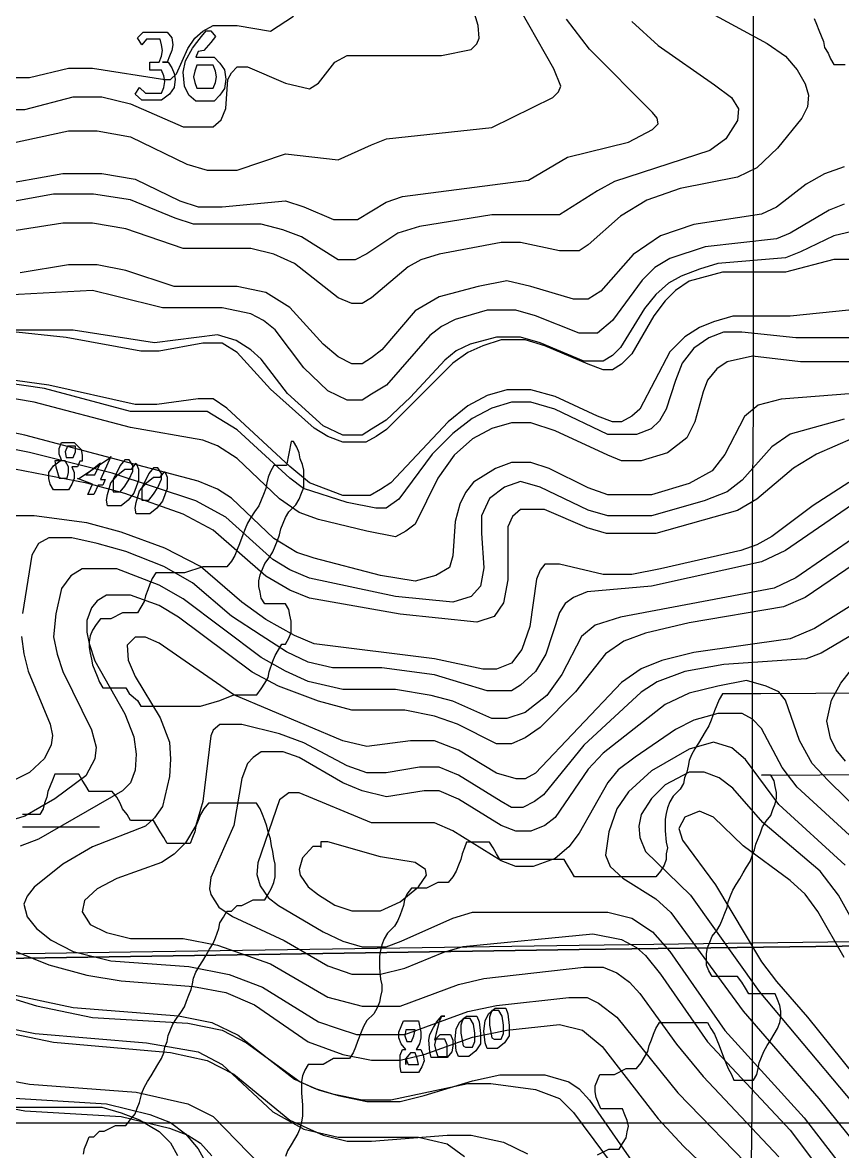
# Model space of a CAD drawing. Extents: x -0.82 to 6.83, y -0.63 to 7.9.
# Drawn here: x 2.029 to 2.406, y 4.678 to 5.197 of the extents above; entities that cross this region are included whole.
import ezdxf

# ---------------------------------------------------------------- set-up
doc = ezdxf.new("R2010")
doc.units = 0
for name, color, linetype in [('Elevations', 7, 'CONTINUOUS'), ('Grid', 7, 'CONTINUOUS'), ('topo', 7, 'CONTINUOUS'), ('topo_grid', 7, 'CONTINUOUS'), ('white', 7, 'CONTINUOUS')]:
    doc.layers.add(name, color=color, linetype=linetype)

msp = doc.modelspace()

# ---------------------------------------------------------------- linework, layer by layer
at = {"layer": 'Elevations', "color": 1}
for points in [[(2.056136, 5.000648), (2.056663, 4.998002), (2.056663, 4.995356), (2.055607, 4.995356), (2.054554, 4.99271), (2.053498, 4.99271), (2.051916, 4.99271), (2.052972, 4.990064), (2.052972, 4.987418), (2.051916, 4.984773), (2.050334, 4.982127), (2.048225, 4.982127), (2.045061, 4.982127), (2.043479, 4.982127), (2.041897, 4.984773), (2.04137, 4.987418), (2.04137, 4.990064), (2.043479, 4.993239), (2.047169, 4.995885), (2.046116, 4.998531), (2.046116, 5.001177), (2.047169, 5.003823), (2.048751, 5.003823), (2.05086, 5.003823), (2.052969, 5.003823)], [(2.049282, 4.996943), (2.050338, 4.996943), (2.052446, 4.996943), (2.0535, 4.999589), (2.0535, 5.002235), (2.051917, 5.002235), (2.049809, 5.002235), (2.048756, 4.999589)], [(2.069845, 4.997473), (2.065099, 4.986889), (2.067208, 4.986889), (2.066152, 4.984243), (2.064043, 4.984243), (2.061935, 4.98001), (2.059299, 4.98001), (2.061408, 4.984773), (2.054554, 4.987418), (2.055081, 4.987418), (2.068789, 4.996414)], [(2.046119, 4.987471), (2.047701, 4.987471), (2.048754, 4.987471), (2.049807, 4.987471), (2.050334, 4.990117), (2.050334, 4.992763), (2.048752, 4.995409), (2.046114, 4.995409), (2.045061, 4.995409), (2.044008, 4.995409), (2.044534, 4.992763)], [(2.058245, 4.989032), (2.062463, 4.989032), (2.065098, 4.994324)], [(2.081444, 4.994324), (2.0825, 4.991678), (2.0825, 4.989032), (2.0825, 4.986386), (2.080391, 4.980566), (2.077753, 4.977391), (2.07459, 4.974745), (2.070899, 4.974745), (2.069317, 4.974745), (2.068264, 4.974745), (2.067737, 4.977391), (2.068264, 4.980036), (2.069846, 4.985328), (2.073009, 4.989032), (2.076173, 4.991678), (2.079336, 4.991678)], [(2.070899, 4.981148), (2.071955, 4.981148), (2.074063, 4.981148), (2.076172, 4.983794), (2.078281, 4.986969), (2.079863, 4.990673), (2.079863, 4.993319), (2.078281, 4.995964), (2.076172, 4.995964), (2.074063, 4.993319), (2.072481, 4.990144), (2.070899, 4.986969)], [(2.08408, 4.977444), (2.085136, 4.977444), (2.087244, 4.977444), (2.089353, 4.980089), (2.091462, 4.983264), (2.093044, 4.986969), (2.093044, 4.989614), (2.091462, 4.99226), (2.089353, 4.99226), (2.087244, 4.989614), (2.085662, 4.986439), (2.08408, 4.983264)], [(2.094625, 4.99062), (2.095681, 4.987974), (2.095681, 4.985328), (2.095681, 4.982682), (2.093572, 4.976861), (2.090934, 4.973686), (2.087771, 4.971041), (2.08408, 4.971041), (2.082498, 4.971041), (2.081442, 4.971041), (2.080916, 4.973686), (2.081442, 4.976332), (2.083024, 4.981624), (2.086187, 4.985328), (2.089351, 4.987974), (2.092514, 4.987974)], [(2.251222, 4.743869), (2.252275, 4.741224), (2.252802, 4.735932), (2.252802, 4.731169), (2.250693, 4.727994), (2.24753, 4.725349), (2.245948, 4.725349), (2.244365, 4.725349), (2.242783, 4.725349), (2.241728, 4.727994), (2.241201, 4.733286), (2.241728, 4.738049), (2.24331, 4.741224), (2.246473, 4.743869), (2.248582, 4.743869), (2.250164, 4.743869)], [(2.212206, 4.73281), (2.212206, 4.730164), (2.21168, 4.727518), (2.210097, 4.724872), (2.212206, 4.724872), (2.213259, 4.722226), (2.213786, 4.719581), (2.212733, 4.716935), (2.21115, 4.714289), (2.208515, 4.714289), (2.206406, 4.714289), (2.204824, 4.714289), (2.203242, 4.714289), (2.202716, 4.716935), (2.202716, 4.719581), (2.202716, 4.722226), (2.203771, 4.724872), (2.205353, 4.724872), (2.203245, 4.727518), (2.202189, 4.730164), (2.202189, 4.73281), (2.203245, 4.735456), (2.204298, 4.738101), (2.206406, 4.738101), (2.208515, 4.738101), (2.210097, 4.738101), (2.21115, 4.738101)], [(2.21906, 4.731751), (2.218533, 4.729106), (2.221169, 4.731751), (2.223277, 4.731751), (2.22486, 4.731751), (2.225913, 4.731751), (2.226968, 4.729106), (2.226968, 4.72646), (2.226442, 4.723814), (2.224333, 4.721168), (2.222224, 4.721168), (2.220116, 4.721168), (2.218533, 4.721168), (2.216951, 4.721168), (2.216425, 4.723814), (2.215898, 4.729106), (2.216425, 4.731751), (2.218007, 4.734926), (2.219589, 4.737572), (2.221698, 4.740218), (2.223277, 4.740218), (2.221698, 4.740218), (2.220642, 4.737572)], [(2.238041, 4.740192), (2.239094, 4.737546), (2.239621, 4.732254), (2.239621, 4.727492), (2.237512, 4.724317), (2.234349, 4.721671), (2.232767, 4.721671), (2.231184, 4.721671), (2.229605, 4.721671), (2.228549, 4.724317), (2.228023, 4.729608), (2.228549, 4.734371), (2.230131, 4.737546), (2.233294, 4.740192), (2.235403, 4.740192), (2.236985, 4.740192)], [(2.232768, 4.725957), (2.23435, 4.725957), (2.235932, 4.725957), (2.236985, 4.728603), (2.236985, 4.732307), (2.236459, 4.73654), (2.234877, 4.739186), (2.233297, 4.739186), (2.231715, 4.739186), (2.230659, 4.736011), (2.230659, 4.732307), (2.231188, 4.729132), (2.231715, 4.726486)], [(2.245949, 4.729635), (2.247531, 4.729635), (2.249113, 4.729635), (2.250166, 4.732281), (2.250166, 4.735985), (2.24964, 4.740218), (2.24806, 4.742864), (2.246478, 4.742864), (2.244896, 4.742864), (2.243843, 4.739689), (2.243843, 4.735985), (2.244369, 4.73281), (2.244896, 4.730164)], [(2.205879, 4.728576), (2.207988, 4.728576), (2.209041, 4.731222), (2.209567, 4.733868), (2.208514, 4.733868), (2.206932, 4.733868), (2.20535, 4.733868), (2.204823, 4.731222)], [(2.21906, 4.72437), (2.220113, 4.721724), (2.222222, 4.721724), (2.223277, 4.721724), (2.22433, 4.721724), (2.22433, 4.72437), (2.22433, 4.727015), (2.223277, 4.729661), (2.221169, 4.729661), (2.220113, 4.729661), (2.21906, 4.729661), (2.218533, 4.727015)], [(2.205352, 4.720665), (2.206405, 4.71802), (2.208514, 4.71802), (2.209567, 4.71802), (2.210623, 4.71802), (2.211149, 4.71802), (2.210623, 4.720665), (2.209567, 4.723311), (2.207458, 4.723311), (2.205349, 4.720665), (2.205349, 4.71802)]]:
    msp.add_lwpolyline(points, close=True, dxfattribs=at)
at = {"layer": 'Grid', "color": 1}
for points in [[(1.667547, 4.761808), (1.67862, 4.964267), (1.689692, 5.166726), (1.700764, 5.369186), (1.712363, 5.571645), (1.919575, 5.575349), (2.127314, 5.579053), (2.335057, 5.583286), (2.542269, 5.586991), (2.529615, 5.383473), (2.516434, 5.180485), (2.503776, 4.976967), (2.490595, 4.77345), (2.284965, 4.770804), (2.078807, 4.767629), (1.873178, 4.764454)], [(2.095681, 5.19255), (2.09779, 5.189904), (2.098316, 5.186729), (2.09779, 5.184083), (2.096737, 5.181437), (2.095681, 5.178791), (2.093572, 5.178791), (2.096207, 5.178791), (2.09779, 5.176146), (2.098845, 5.1735), (2.099372, 5.170854), (2.098845, 5.16715), (2.096737, 5.163975), (2.093046, 5.161329), (2.088301, 5.161329), (2.084083, 5.161329), (2.080919, 5.163975), (2.083028, 5.16715), (2.085663, 5.164504), (2.088301, 5.164504), (2.090936, 5.164504), (2.093045, 5.164504), (2.094098, 5.16715), (2.094624, 5.169796), (2.094098, 5.172441), (2.093045, 5.175087), (2.090936, 5.175087), (2.088301, 5.175087), (2.087774, 5.175087), (2.087774, 5.178791), (2.090409, 5.178791), (2.091992, 5.178791), (2.093047, 5.181437), (2.093574, 5.184083), (2.093047, 5.186729), (2.092521, 5.189375), (2.090939, 5.189375), (2.088303, 5.189375), (2.086195, 5.189375), (2.084086, 5.186729), (2.081977, 5.189904), (2.084612, 5.19255), (2.08883, 5.19255), (2.092521, 5.19255)], [(2.109917, 5.183607), (2.108861, 5.180961), (2.11097, 5.180961), (2.113605, 5.180961), (2.117296, 5.180961), (2.119931, 5.178315), (2.12204, 5.17514), (2.122567, 5.170907), (2.12204, 5.166674), (2.119931, 5.163499), (2.117296, 5.160853), (2.113605, 5.160853), (2.10886, 5.160853), (2.105697, 5.163499), (2.103588, 5.167732), (2.103062, 5.174082), (2.104115, 5.179374), (2.107279, 5.185194), (2.109388, 5.18784), (2.111496, 5.190486), (2.113605, 5.193132), (2.115714, 5.193132), (2.117823, 5.190486), (2.115714, 5.18784), (2.11255, 5.184136)], [(2.110971, 5.166726), (2.113606, 5.166726), (2.115188, 5.166726), (2.116771, 5.166726), (2.117824, 5.169372), (2.11835, 5.172018), (2.117824, 5.174664), (2.116771, 5.17731), (2.115188, 5.17731), (2.11308, 5.17731), (2.110971, 5.17731), (2.109389, 5.17731), (2.108336, 5.174664), (2.107809, 5.172018), (2.108336, 5.169372), (2.109389, 5.166726)], [(1.664384, 3.930329), (1.665437, 4.136492), (1.666493, 4.342629), (1.667019, 4.55038), (1.667546, 4.761808), (1.873176, 4.764454), (2.078806, 4.767629), (2.284963, 4.770804), (2.490593, 4.77345), (2.488484, 4.564667), (2.487958, 4.534081), (2.486375, 4.356916), (2.485849, 4.325828), (2.484267, 4.148663), (2.48374, 4.117548), (2.482158, 3.940938), (2.277582, 3.938293), (2.073007, 3.935647), (1.868431, 3.933001)]]:
    msp.add_lwpolyline(points, close=True, dxfattribs=at)
for points in [[(2.529613, 5.383394), (2.516432, 5.180405), (2.503779, 4.976888), (2.490597, 4.77337), (2.284967, 4.770725), (2.07881, 4.76755), (1.873176, 4.764375), (1.667546, 4.761729), (1.460861, 4.761729), (1.254704, 4.761729), (1.048547, 4.761729), (0.841862, 4.761729), (0.635705, 4.761729), (0.429021, 4.761729), (0.222336, 4.761729), (0.015652, 4.761729), (0.006688, 4.761729)], [(1.667548, 4.763898), (1.873178, 4.766544), (2.078808, 4.769719), (2.284966, 4.772894), (2.490596, 4.77554), (2.488487, 4.566757), (2.487958, 4.536171), (2.486376, 4.359033), (2.485849, 4.327918), (2.484267, 4.150753), (2.483741, 4.119638), (2.482158, 3.943029), (2.482158, 3.910855), (2.482158, 3.734749), (2.482158, 3.702602), (2.482158, 3.526495), (2.481632, 3.494348), (2.481632, 3.318241), (2.481632, 3.285539), (2.481632, 3.109961), (2.481632, 3.077285)]]:
    msp.add_lwpolyline(points, dxfattribs=at)
at = {"layer": 'topo', "color": 2}
for points in [[(2.021336, 5.156963), (2.030299, 5.156963), (2.052443, 5.162784), (2.065625, 5.162784), (2.078806, 5.159609), (2.103059, 5.149026), (2.112022, 5.149026), (2.116767, 5.149026), (2.120458, 5.152201), (2.122567, 5.157493), (2.12362, 5.170722), (2.125202, 5.173897), (2.127838, 5.176543), (2.132584, 5.176543), (2.149983, 5.169134), (2.161055, 5.166488), (2.165273, 5.169134), (2.172654, 5.178659), (2.178454, 5.181834), (2.185308, 5.181834), (2.207457, 5.181834), (2.221692, 5.181834), (2.235401, 5.18448), (2.238036, 5.187126), (2.239089, 5.189772), (2.238563, 5.195593), (2.2354, 5.206176)], [(1.977046, 5.197154), (2.001299, 5.18657), (2.019229, 5.174399), (2.026083, 5.171754), (2.03241, 5.171754), (2.050336, 5.175987), (2.061409, 5.175987), (2.094626, 5.170695), (2.097261, 5.170695), (2.099899, 5.173341), (2.105171, 5.184983), (2.108334, 5.189745), (2.112025, 5.19292), (2.11677, 5.195566), (2.127843, 5.195566), (2.143133, 5.19292), (2.153678, 5.199799)], [(2.3419, 5.203186), (2.37143, 5.187311), (2.379866, 5.18149), (2.385138, 5.17514), (2.388829, 5.16879), (2.390411, 5.163499), (2.389884, 5.158207), (2.387247, 5.152915), (2.376174, 5.139157), (2.366684, 5.130161), (2.357721, 5.125928), (2.331354, 5.120636), (2.316064, 5.115344), (2.303937, 5.107936), (2.289176, 5.094707), (2.284956, 5.092061), (2.275993, 5.092061), (2.258067, 5.095765), (2.249104, 5.095765), (2.220633, 5.090474), (2.212197, 5.087828), (2.206397, 5.084653), (2.189526, 5.070365), (2.185308, 5.067719), (2.180562, 5.067719), (2.174236, 5.070365), (2.154195, 5.08624), (2.144705, 5.090474), (2.13416, 5.093119), (2.103053, 5.093119), (2.076691, 5.102115), (2.0614, 5.104761), (2.047692, 5.104761), (2.02133, 5.100528)], [(2.023449, 5.1413), (2.050339, 5.147121), (2.06352, 5.147121), (2.07881, 5.144475), (2.104645, 5.131775), (2.114135, 5.129129), (2.127844, 5.129129), (2.149988, 5.136538), (2.174241, 5.133892), (2.189531, 5.140771), (2.19639, 5.143417), (2.244897, 5.148708), (2.27284, 5.162467), (2.275478, 5.165113), (2.276531, 5.167758), (2.273368, 5.175696), (2.258078, 5.202578)], [(2.015009, 5.1218), (2.047698, 5.127621), (2.065624, 5.127621), (2.080914, 5.124975), (2.101477, 5.114921), (2.109913, 5.112275), (2.120985, 5.112275), (2.149984, 5.114921), (2.15842, 5.112275), (2.172128, 5.106454), (2.178455, 5.106454), (2.1832, 5.106454), (2.196386, 5.114392), (2.203767, 5.117038), (2.261764, 5.124446), (2.27969, 5.135029), (2.307634, 5.141909), (2.318706, 5.147729), (2.321344, 5.150375), (2.320818, 5.153021), (2.318709, 5.155667), (2.28971, 5.184665), (2.279165, 5.198424)], [(2.309181, 5.197445), (2.321308, 5.186332), (2.347143, 5.16834), (2.355052, 5.16252), (2.35822, 5.157228), (2.357694, 5.151936), (2.352417, 5.14347), (2.345035, 5.138178), (2.301274, 5.12389), (2.293365, 5.119657), (2.275966, 5.108545), (2.268057, 5.108545), (2.244859, 5.108545), (2.211642, 5.103253), (2.201625, 5.100078), (2.187389, 5.090553), (2.182116, 5.087907), (2.178426, 5.087907), (2.174208, 5.087907), (2.157331, 5.09849), (2.148896, 5.101665), (2.138878, 5.104311), (2.116734, 5.104311), (2.107771, 5.104311), (2.099335, 5.106957), (2.078772, 5.115424), (2.0619, 5.11807), (2.043447, 5.11807), (2.017084, 5.113307)], [(2.406764, 5.130584), (2.3978, 5.127409), (2.389365, 5.122647), (2.375656, 5.112064), (2.368802, 5.108889), (2.33769, 5.104126), (2.3224, 5.098834), (2.309747, 5.090368), (2.294983, 5.073434), (2.289183, 5.06973), (2.282329, 5.06973), (2.262821, 5.075551), (2.251749, 5.078197), (2.238568, 5.075551), (2.220642, 5.070789), (2.20957, 5.064439), (2.19428, 5.046447), (2.189535, 5.042743), (2.185317, 5.040097), (2.18057, 5.040097), (2.174244, 5.043272), (2.167389, 5.049093), (2.152095, 5.066026), (2.141023, 5.072905), (2.127842, 5.075551), (2.098843, 5.075551), (2.076699, 5.082959), (2.063518, 5.085605), (2.050337, 5.085605), (2.028192, 5.081901)], [(2.406765, 5.113386), (2.399911, 5.110741), (2.381984, 5.100157), (2.375658, 5.097511), (2.342963, 5.093807), (2.32662, 5.088516), (2.319766, 5.084282), (2.313965, 5.078461), (2.300258, 5.059941), (2.293403, 5.05412), (2.289185, 5.05412), (2.284967, 5.05412), (2.264931, 5.062057), (2.255968, 5.064703), (2.242787, 5.064703), (2.228025, 5.06047), (2.221698, 5.057295), (2.216425, 5.053061), (2.19639, 5.030307), (2.189536, 5.026074), (2.185318, 5.023428), (2.178464, 5.023428), (2.169501, 5.027661), (2.158423, 5.038245), (2.145242, 5.055707), (2.139971, 5.059941), (2.13417, 5.063116), (2.120989, 5.065761), (2.093573, 5.065761), (2.072483, 5.071053), (2.061411, 5.073699), (2.010268, 5.071053)], [(2.413091, 5.101533), (2.402018, 5.098887), (2.386728, 5.091479), (2.379874, 5.088833), (2.348762, 5.086187), (2.340326, 5.083541), (2.331891, 5.080366), (2.326091, 5.077191), (2.320291, 5.0719), (2.315019, 5.06555), (2.303946, 5.047558), (2.300256, 5.043854), (2.296038, 5.041208), (2.287075, 5.041208), (2.267039, 5.049675), (2.258076, 5.052321), (2.247004, 5.052321), (2.234877, 5.049146), (2.22855, 5.045971), (2.223278, 5.041737), (2.207461, 5.024804), (2.196388, 5.014221), (2.189534, 5.009987), (2.185316, 5.007341), (2.176353, 5.007341), (2.16739, 5.011575), (2.151041, 5.026391), (2.138914, 5.042266), (2.134169, 5.0465), (2.127315, 5.050733), (2.118879, 5.053379), (2.089881, 5.049675), (2.052446, 5.055496), (2.017121, 5.055496)], [(2.410982, 5.088066), (2.402019, 5.088066), (2.379875, 5.082245), (2.350872, 5.082245), (2.335582, 5.078012), (2.329255, 5.073778), (2.324509, 5.069016), (2.319237, 5.062137), (2.309219, 5.044674), (2.304474, 5.039912), (2.300256, 5.037266), (2.296038, 5.037266), (2.289184, 5.039912), (2.269149, 5.048378), (2.260186, 5.051024), (2.249113, 5.051024), (2.240678, 5.048378), (2.233823, 5.045203), (2.226969, 5.040441), (2.196389, 5.009881), (2.191644, 5.006706), (2.186898, 5.004061), (2.176354, 5.004061), (2.169499, 5.006706), (2.163172, 5.010411), (2.143133, 5.028402), (2.127843, 5.045336), (2.120988, 5.049569), (2.112025, 5.049569), (2.09199, 5.045865), (2.083554, 5.045865), (2.049283, 5.052215), (2.023448, 5.054861)], [(2.408873, 5.064677), (2.381984, 5.062031), (2.355621, 5.062031), (2.346654, 5.059385), (2.340327, 5.056739), (2.333473, 5.052506), (2.326618, 5.045627), (2.31291, 5.019168), (2.309219, 5.015993), (2.304474, 5.013348), (2.300256, 5.013348), (2.293402, 5.015993), (2.273894, 5.024989), (2.262822, 5.028164), (2.25175, 5.028164), (2.242786, 5.025518), (2.233823, 5.020756), (2.22486, 5.013348), (2.198498, 4.985408), (2.193753, 4.982233), (2.189007, 4.979587), (2.176354, 4.979587), (2.161059, 4.985408), (2.152096, 4.992816), (2.123097, 5.019724), (2.116771, 5.023957), (2.109916, 5.023957), (2.090936, 5.021311), (2.080918, 5.021311), (2.041374, 5.030307), (2.021339, 5.032953)], [(2.410952, 5.052003), (2.38459, 5.052003), (2.35981, 5.054649), (2.351374, 5.054649), (2.344515, 5.052003), (2.337661, 5.047241), (2.332388, 5.040361), (2.329225, 5.032424), (2.325007, 5.019195), (2.321844, 5.013903), (2.318153, 5.010199), (2.311299, 5.007553), (2.304444, 5.007553), (2.298118, 5.007553), (2.273864, 5.019195), (2.262792, 5.02237), (2.253829, 5.02237), (2.244866, 5.019724), (2.235903, 5.014961), (2.226939, 5.008082), (2.217449, 4.998557), (2.202159, 4.97792), (2.196359, 4.973686), (2.191614, 4.973686), (2.178433, 4.976332), (2.158393, 4.982682), (2.152066, 4.987445), (2.127813, 5.00967), (2.114105, 5.018136), (2.107778, 5.018136), (2.089881, 5.018136), (2.078809, 5.018136), (2.039266, 5.02872), (2.021339, 5.031366)], [(2.413092, 5.04097), (2.386729, 5.04097), (2.364585, 5.043616), (2.352981, 5.04097), (2.348236, 5.037795), (2.344018, 5.032503), (2.341909, 5.027212), (2.338218, 5.013453), (2.334527, 5.006045), (2.325564, 4.999166), (2.313437, 4.995462), (2.304474, 4.995462), (2.298147, 4.998108), (2.273894, 5.00922), (2.262822, 5.012924), (2.253859, 5.012924), (2.244896, 5.010278), (2.235932, 5.005516), (2.227497, 4.998108), (2.220115, 4.987524), (2.20957, 4.966358), (2.205352, 4.963183), (2.200607, 4.960537), (2.187426, 4.963183), (2.165277, 4.968474), (2.156314, 4.971649), (2.147351, 4.977999), (2.127843, 4.99652), (2.11888, 5.002341), (2.112025, 5.004987), (2.078809, 5.010808), (2.03452, 5.022449), (2.01923, 5.025095)], [(2.410983, 5.026391), (2.377765, 5.023746), (2.36722, 5.0211), (2.360893, 5.015808), (2.35193, 4.998346), (2.346127, 4.990937), (2.335582, 4.985116), (2.318183, 4.979825), (2.307111, 4.979825), (2.298148, 4.979825), (2.289185, 4.983), (2.271257, 4.991996), (2.262821, 4.994641), (2.253858, 4.994641), (2.246478, 4.991996), (2.236459, 4.985646), (2.23277, 4.980883), (2.230132, 4.975591), (2.228023, 4.967654), (2.22697, 4.951779), (2.225388, 4.946487), (2.219061, 4.942783), (2.209571, 4.940137), (2.193753, 4.942783), (2.163173, 4.950721), (2.15526, 4.953366), (2.144715, 4.959716), (2.125207, 4.978237), (2.11888, 4.982471), (2.109917, 4.986175), (2.030303, 5.007341), (2.017122, 5.009987)], [(2.406764, 5.014618), (2.381983, 5.007738), (2.373547, 5.001918), (2.359839, 4.986572), (2.35298, 4.98128), (2.342435, 4.977047), (2.318182, 4.970168), (2.30711, 4.970168), (2.298147, 4.970168), (2.289184, 4.972813), (2.267039, 4.983397), (2.258076, 4.986043), (2.250695, 4.983397), (2.24384, 4.978105), (2.24015, 4.970168), (2.24015, 4.96223), (2.241203, 4.946355), (2.239621, 4.937888), (2.235403, 4.933126), (2.226967, 4.93048), (2.200605, 4.933126), (2.161057, 4.941593), (2.152094, 4.945297), (2.144186, 4.950059), (2.122569, 4.969638), (2.10886, 4.977047), (2.070371, 4.989747), (2.03241, 4.999272), (2.019228, 5.001918)], [(2.410974, 5.005913), (2.394102, 4.998504), (2.383556, 4.992154), (2.366684, 4.977867), (2.357721, 4.972575), (2.320283, 4.961992), (2.309211, 4.961992), (2.29761, 4.961992), (2.288647, 4.964638), (2.269139, 4.973104), (2.262812, 4.973104), (2.258067, 4.973104), (2.254376, 4.969929), (2.252268, 4.965167), (2.252268, 4.940825), (2.250159, 4.930242), (2.245942, 4.923892), (2.238033, 4.921246), (2.202707, 4.92495), (2.161051, 4.932359), (2.152087, 4.936063), (2.141015, 4.942413), (2.116762, 4.963579), (2.103054, 4.970988), (2.076164, 4.980513), (2.058765, 4.985275), (2.025549, 4.991625)], [(2.408872, 4.985487), (2.392528, 4.974904), (2.373547, 4.960616), (2.366693, 4.956912), (2.359311, 4.954266), (2.3224, 4.945799), (2.309219, 4.943154), (2.296037, 4.943154), (2.276002, 4.947916), (2.269148, 4.947916), (2.267039, 4.94527), (2.265457, 4.941037), (2.262294, 4.919341), (2.258603, 4.908758), (2.253858, 4.902408), (2.247004, 4.899762), (2.240677, 4.899762), (2.218532, 4.904524), (2.163172, 4.911404), (2.154204, 4.915108), (2.141023, 4.922516), (2.129951, 4.930454), (2.11097, 4.946858), (2.094625, 4.955324), (2.07459, 4.962733), (2.058773, 4.966966), (2.03452, 4.970141), (2.021338, 4.970141)], [(2.41308, 4.97702), (2.379864, 4.954266), (2.368792, 4.948974), (2.318171, 4.937862), (2.288646, 4.935216), (2.282319, 4.93257), (2.278628, 4.929924), (2.275992, 4.925691), (2.269665, 4.906641), (2.26492, 4.898704), (2.258066, 4.892354), (2.253848, 4.889708), (2.249103, 4.889708), (2.242776, 4.889708), (2.218522, 4.897116), (2.194269, 4.900291), (2.171598, 4.900291), (2.160521, 4.902937), (2.150503, 4.907699), (2.138904, 4.915108), (2.125196, 4.924104), (2.107269, 4.939449), (2.094088, 4.946858), (2.076689, 4.953737), (2.063508, 4.957441), (2.051909, 4.960087), (2.041364, 4.960087), (2.036618, 4.957441), (2.033455, 4.952149), (2.029237, 4.925268)], [(2.413076, 4.961225), (2.384605, 4.941645), (2.374587, 4.936883), (2.303932, 4.923654), (2.292333, 4.91995), (2.286006, 4.914658), (2.277043, 4.897195), (2.270188, 4.88767), (2.260171, 4.879733), (2.251735, 4.877087), (2.24488, 4.877087), (2.226954, 4.885025), (2.216936, 4.88767), (2.200592, 4.890316), (2.176354, 4.890316), (2.160532, 4.89402), (2.149987, 4.898783), (2.138915, 4.905133), (2.103062, 4.932015), (2.09199, 4.938365), (2.072482, 4.945773), (2.063519, 4.945773), (2.056665, 4.945773), (2.051392, 4.942598), (2.047174, 4.936777), (2.044539, 4.925135), (2.043483, 4.914552), (2.045065, 4.906615), (2.047701, 4.898677), (2.060883, 4.871769), (2.062991, 4.863831), (2.062465, 4.85854), (2.058247, 4.850602), (2.044012, 4.840019), (2.030303, 4.832081), (2.02134, 4.829436)], [(2.4152, 4.950641), (2.388837, 4.93265), (2.37882, 4.928416), (2.335581, 4.921008), (2.315546, 4.916245), (2.305528, 4.912541), (2.297092, 4.90672), (2.283384, 4.889258), (2.267039, 4.872854), (2.260185, 4.868091), (2.253858, 4.865445), (2.247004, 4.865445), (2.229078, 4.874441), (2.218533, 4.878145), (2.204824, 4.880791), (2.180571, 4.880791), (2.165277, 4.885025), (2.146823, 4.891904), (2.134696, 4.898254), (2.100953, 4.923654), (2.091989, 4.928945), (2.078808, 4.933708), (2.067736, 4.933708), (2.063518, 4.931062), (2.060883, 4.927887), (2.058774, 4.922066), (2.058774, 4.916775), (2.05983, 4.911483), (2.062465, 4.903545), (2.076173, 4.879204), (2.080391, 4.86862), (2.081446, 4.860683), (2.08092, 4.853275), (2.078808, 4.847454), (2.075119, 4.84375), (2.036629, 4.821525), (2.028193, 4.81835)], [(2.415202, 4.9322), (2.393058, 4.918441), (2.381986, 4.913679), (2.337693, 4.907329), (2.322929, 4.903625), (2.313439, 4.899921), (2.304476, 4.893571), (2.264933, 4.851925), (2.260188, 4.849279), (2.25597, 4.849279), (2.247006, 4.851925), (2.229607, 4.862509), (2.218535, 4.866742), (2.207463, 4.866742), (2.187428, 4.864096), (2.176356, 4.866742), (2.126263, 4.887909), (2.091992, 4.911721), (2.085665, 4.914367), (2.08092, 4.914367), (2.077229, 4.910663), (2.077755, 4.903784), (2.080919, 4.896375), (2.092518, 4.877325), (2.096736, 4.866213), (2.097263, 4.858275), (2.096736, 4.850338), (2.093572, 4.836579), (2.089882, 4.831288), (2.085664, 4.827584), (2.061411, 4.818059), (2.047702, 4.810121), (2.034521, 4.799538), (2.031358, 4.795304), (2.029776, 4.7916), (2.031358, 4.785779), (2.035575, 4.780488), (2.04243, 4.775196), (2.052447, 4.769904), (2.069847, 4.765671), (2.105699, 4.763025), (2.124153, 4.759321), (2.139443, 4.7535), (2.165278, 4.737625), (2.174245, 4.73445), (2.182681, 4.731804), (2.193753, 4.731804), (2.204826, 4.731804), (2.233824, 4.742388), (2.247005, 4.745034), (2.280222, 4.748738), (2.288658, 4.748738), (2.29393, 4.746092), (2.302366, 4.739742), (2.33031, 4.704949), (2.366694, 4.667511)], [(2.028711, 4.914684), (2.029764, 4.906747), (2.031873, 4.898809), (2.041891, 4.874468), (2.042947, 4.869176), (2.042417, 4.864943), (2.039255, 4.858593), (2.032401, 4.852243), (2.025018, 4.848539)], [(2.411519, 4.916087), (2.396228, 4.907091), (2.389374, 4.904445), (2.351412, 4.901799), (2.333482, 4.898624), (2.320828, 4.893862), (2.313445, 4.889099), (2.287083, 4.864758), (2.268631, 4.842003), (2.264413, 4.838828), (2.259139, 4.836183), (2.253858, 4.836183), (2.249113, 4.838828), (2.229605, 4.850999), (2.220641, 4.854703), (2.211678, 4.854703), (2.196388, 4.852058), (2.187425, 4.852058), (2.178462, 4.855233), (2.158422, 4.865816), (2.14735, 4.870049), (2.129951, 4.874283), (2.119933, 4.874283), (2.11677, 4.871637), (2.115714, 4.868991), (2.112023, 4.838934), (2.10886, 4.827822), (2.104115, 4.819884), (2.098842, 4.814593), (2.093043, 4.810888), (2.07248, 4.80348), (2.063517, 4.798718), (2.057717, 4.793426), (2.056664, 4.788134), (2.060355, 4.782313), (2.067736, 4.778609), (2.078808, 4.775963), (2.103062, 4.775963), (2.11888, 4.772788), (2.143132, 4.764322), (2.169499, 4.748976), (2.185317, 4.744743), (2.193752, 4.744743), (2.202716, 4.744743), (2.229606, 4.754797), (2.241204, 4.757443), (2.287074, 4.762734), (2.296037, 4.762734), (2.302364, 4.760088), (2.308164, 4.755855), (2.312909, 4.750563), (2.329781, 4.72728), (2.341909, 4.712463), (2.376711, 4.675554)], [(2.4073, 4.857349), (2.403082, 4.862641), (2.400444, 4.867933), (2.398865, 4.87587), (2.400974, 4.885395), (2.405192, 4.893333), (2.417317, 4.908678)], [(2.42416, 4.824118), (2.399379, 4.848459), (2.391998, 4.856397), (2.386198, 4.86698), (2.379871, 4.885501), (2.376708, 4.889205), (2.370908, 4.891851), (2.361945, 4.894497), (2.348764, 4.891851), (2.335583, 4.888676), (2.324511, 4.883384), (2.296035, 4.861159), (2.289181, 4.853751), (2.273891, 4.831526), (2.269145, 4.827822), (2.262818, 4.825176), (2.255967, 4.825176), (2.249113, 4.827822), (2.229605, 4.839993), (2.220642, 4.843697), (2.213788, 4.843697), (2.196389, 4.841051), (2.185316, 4.843697), (2.176353, 4.847401), (2.156318, 4.859043), (2.148937, 4.861688), (2.138919, 4.861688), (2.135228, 4.859043), (2.132587, 4.856397), (2.129955, 4.849518), (2.12626, 4.827822), (2.115715, 4.804009), (2.115188, 4.798718), (2.115715, 4.796072), (2.119405, 4.790251), (2.125732, 4.786018), (2.149463, 4.774905), (2.169498, 4.763263), (2.18057, 4.759559), (2.193751, 4.759559), (2.204824, 4.762205), (2.22275, 4.769613), (2.231713, 4.772259), (2.291292, 4.77808), (2.304473, 4.775434), (2.311327, 4.77173), (2.315545, 4.768026), (2.322404, 4.759559), (2.344021, 4.728444), (2.381982, 4.687857), (2.408872, 4.652006)], [(2.410977, 4.821683), (2.385142, 4.845496), (2.378288, 4.854492), (2.368797, 4.872483), (2.36458, 4.876717), (2.359834, 4.879363), (2.348762, 4.879363), (2.33769, 4.876188), (2.329254, 4.871954), (2.3108, 4.859254), (2.302892, 4.853433), (2.298146, 4.847613), (2.284965, 4.824329), (2.28022, 4.817979), (2.273893, 4.812688), (2.263876, 4.808983), (2.255967, 4.808983), (2.249108, 4.811629), (2.226964, 4.825388), (2.218528, 4.829092), (2.211674, 4.829092), (2.198493, 4.829092), (2.18953, 4.829092), (2.156313, 4.84285), (2.151571, 4.84285), (2.147353, 4.839675), (2.137335, 4.810677), (2.136809, 4.805385), (2.138391, 4.800093), (2.142082, 4.794802), (2.146827, 4.791098), (2.167389, 4.778927), (2.176353, 4.774693), (2.185316, 4.772048), (2.196388, 4.772048), (2.203242, 4.774693), (2.226968, 4.785277), (2.235931, 4.787923), (2.249112, 4.787923), (2.298151, 4.787923), (2.309223, 4.785277), (2.318713, 4.778927), (2.326622, 4.769931), (2.35193, 4.733551), (2.38831, 4.693493), (2.414672, 4.659229)], [(2.40729, 4.809592), (2.37671, 4.837558), (2.36142, 4.858196), (2.355093, 4.863488), (2.346657, 4.866133), (2.335585, 4.862958), (2.318186, 4.852904), (2.307641, 4.843379), (2.302368, 4.835442), (2.298678, 4.824858), (2.297096, 4.814275), (2.299205, 4.808983), (2.305004, 4.803692), (2.320294, 4.794167), (2.327149, 4.787817), (2.360365, 4.742494), (2.395163, 4.702409), (2.420471, 4.670791)], [(2.414666, 4.776757), (2.404121, 4.795807), (2.395685, 4.80692), (2.369323, 4.829145), (2.355615, 4.84502), (2.349288, 4.849782), (2.342434, 4.852428), (2.335582, 4.852428), (2.32451, 4.846607), (2.318183, 4.840257), (2.313438, 4.832849), (2.312382, 4.827557), (2.312909, 4.822265), (2.315547, 4.815915), (2.336109, 4.795807), (2.367744, 4.751516), (2.427849, 4.679814)], [(2.40676, 4.767153), (2.394633, 4.788319), (2.388833, 4.796257), (2.381979, 4.802607), (2.360362, 4.818482), (2.346654, 4.831711), (2.340327, 4.834357), (2.333473, 4.831711), (2.330835, 4.826419), (2.332417, 4.821128), (2.347707, 4.80049), (2.368797, 4.765168), (2.375651, 4.756173), (2.389887, 4.739768), (2.437866, 4.680184)], [(2.166333, 4.818217), (2.162643, 4.818217), (2.157897, 4.812926), (2.156317, 4.807634), (2.156844, 4.804988), (2.160534, 4.799696), (2.16528, 4.795992), (2.172661, 4.79123), (2.18057, 4.788584), (2.187424, 4.788584), (2.193751, 4.788584), (2.202714, 4.792817), (2.21115, 4.799696), (2.214841, 4.804988), (2.214314, 4.807634), (2.209568, 4.810809), (2.193751, 4.813455), (2.169498, 4.820334), (2.166334, 4.820334), (2.166333, 4.817688), (2.166333, 4.817688)], [(1.753493, 4.760697), (1.764565, 4.763343), (1.774056, 4.767576), (1.793564, 4.778689), (1.80464, 4.781864), (1.84102, 4.781864), (1.873182, 4.786626), (1.884254, 4.786626), (1.897435, 4.783451), (1.921689, 4.774455), (1.981272, 4.747044), (2.006052, 4.738049), (2.035051, 4.732228), (2.086194, 4.727994), (2.10992, 4.723761), (2.120992, 4.71794), (2.144191, 4.696244), (2.158426, 4.688307), (2.174248, 4.684603), (2.211155, 4.684603), (2.224336, 4.681428), (2.232245, 4.675607)], [(1.753487, 4.758474), (1.764559, 4.76112), (1.773522, 4.764824), (1.790926, 4.774879), (1.801999, 4.778054), (1.83785, 4.778054), (1.873176, 4.783345), (1.886357, 4.783345), (1.898484, 4.78017), (1.920628, 4.772233), (1.977043, 4.746833), (2.010264, 4.735191), (2.043481, 4.728312), (2.097259, 4.723549), (2.114131, 4.719845), (2.126258, 4.713495), (2.152093, 4.692329), (2.167387, 4.685449), (2.17846, 4.682804), (2.189532, 4.682804), (2.22433, 4.685449), (2.235402, 4.685449), (2.250165, 4.682274), (2.261237, 4.676983)], [(2.012374, 4.775487), (2.041373, 4.763845), (2.058772, 4.759083), (2.074589, 4.756437), (2.107806, 4.753791), (2.122569, 4.751145), (2.13575, 4.745325), (2.16053, 4.728391), (2.176352, 4.72257), (2.189533, 4.719925), (2.202714, 4.719925), (2.213786, 4.72257), (2.235931, 4.730508), (2.251748, 4.733683), (2.276001, 4.736329), (2.286546, 4.733683), (2.295509, 4.726275), (2.321344, 4.693069), (2.332944, 4.680369), (2.354561, 4.659732)], [(1.753492, 4.736302), (1.764564, 4.738948), (1.775636, 4.743711), (1.795677, 4.754823), (1.806749, 4.758527), (1.844183, 4.758527), (1.873181, 4.762761), (1.884253, 4.762761), (1.897435, 4.759586), (1.921688, 4.751119), (1.981271, 4.722121), (2.001306, 4.714712), (2.032414, 4.708891), (2.081447, 4.705187), (2.105174, 4.699896), (2.116774, 4.694075), (2.138391, 4.67185)], [(1.974937, 4.763449), (2.035574, 4.744928), (2.061409, 4.739636), (2.105171, 4.73699), (2.120988, 4.733815), (2.13206, 4.727994), (2.156841, 4.710003), (2.165277, 4.706299), (2.174244, 4.703653), (2.187425, 4.701007), (2.202715, 4.701007), (2.213788, 4.703653), (2.235932, 4.710532), (2.248586, 4.713178), (2.269148, 4.713178), (2.28022, 4.710003), (2.284966, 4.706828), (2.289711, 4.701536), (2.309219, 4.67357)], [(1.751381, 4.727756), (1.764562, 4.730402), (1.775634, 4.734635), (1.797783, 4.746806), (1.809382, 4.75051), (1.848925, 4.753156), (1.875288, 4.75686), (1.884251, 4.75686), (1.899541, 4.753685), (1.919576, 4.746277), (1.979159, 4.715691), (1.999195, 4.708283), (2.025557, 4.702462), (2.067736, 4.699816), (2.087772, 4.695054), (2.097262, 4.69135), (2.104116, 4.686058), (2.109916, 4.679179), (2.118879, 4.663304)], [(1.762453, 4.726275), (1.775634, 4.731566), (1.799892, 4.744795), (1.813073, 4.749029), (1.846289, 4.751675), (1.875288, 4.75485), (1.884251, 4.75485), (1.895323, 4.752204), (1.919576, 4.743737), (1.978632, 4.713151), (1.999195, 4.704685), (2.025557, 4.698335), (2.038738, 4.698335), (2.065629, 4.698335), (2.074592, 4.695689), (2.083028, 4.692514), (2.091991, 4.687222), (2.097262, 4.68193), (2.100427, 4.67611)], [(1.75349, 4.721935), (1.764563, 4.724581), (1.775635, 4.728815), (1.797784, 4.740985), (1.808856, 4.74416), (1.844181, 4.746806), (1.87318, 4.75051), (1.884252, 4.75051), (1.899542, 4.746806), (1.921686, 4.738869), (1.979687, 4.70987), (1.999196, 4.702462), (2.030303, 4.696641), (2.074592, 4.693995), (2.096736, 4.688704), (2.105172, 4.685529), (2.110972, 4.681825), (2.116244, 4.676004)], [(2.020812, 4.750987), (2.052447, 4.744108), (2.100953, 4.740403), (2.116243, 4.737228), (2.12837, 4.731408), (2.154205, 4.711299), (2.163173, 4.707066), (2.171609, 4.70442), (2.185317, 4.701774), (2.198498, 4.701774), (2.233823, 4.709183), (2.244368, 4.709183), (2.264931, 4.706537), (2.276003, 4.702303), (2.28233, 4.695953), (2.305529, 4.664838)]]:
    msp.add_lwpolyline(points, dxfattribs=at)
at = {"layer": 'topo_grid', "color": 7}
for points in [[(2.364046, 4.65952), (2.364573, 4.710664), (2.364573, 4.762337), (2.364573, 4.813984), (2.364573, 4.865128), (2.364573, 4.916801), (2.364573, 4.967945), (2.365099, 5.019618), (2.365099, 5.071291), (2.365099, 5.122435), (2.365099, 5.174108), (2.365099, 5.225252)], [(1.745581, 4.691138), (1.782488, 4.691138), (1.819927, 4.691138), (1.857361, 4.691138), (1.894269, 4.691138), (1.931703, 4.691138), (1.96861, 4.691138), (2.006049, 4.691138), (2.042956, 4.691138), (2.080391, 4.691138), (2.117825, 4.691138), (2.154732, 4.691138), (2.192171, 4.691138), (2.229078, 4.691138), (2.266513, 4.691138), (2.30342, 4.691138), (2.340854, 4.691138), (2.378288, 4.691138), (2.4152, 4.691138)]]:
    msp.add_lwpolyline(points, dxfattribs=at)
at = {"layer": 'white', "color": 7}
for points in [[(2.393047, 5.198768), (2.394103, 5.196122), (2.395156, 5.193476), (2.39727, 5.188184), (2.397796, 5.185538), (2.399373, 5.182893), (2.400429, 5.180247), (2.402016, 5.177601), (2.403596, 5.177601), (2.405705, 5.177601), (2.407287, 5.177601)], [(2.824502, 4.891057), (2.368422, 4.888411), (2.366153, 4.888411), (2.363515, 4.888411), (2.36088, 4.888411), (2.358244, 4.888411), (2.355609, 4.888411), (2.352971, 4.888411), (2.350863, 4.888411), (2.34928, 4.885765), (2.348225, 4.88312), (2.347172, 4.880474), (2.345589, 4.87624), (2.344536, 4.873595), (2.342954, 4.870949), (2.341372, 4.868303), (2.33979, 4.865657), (2.338208, 4.863011), (2.336625, 4.860365), (2.33557, 4.85772), (2.335043, 4.855074), (2.334517, 4.852428), (2.333464, 4.849782), (2.332937, 4.847136), (2.331355, 4.84449), (2.328191, 4.841315), (2.326611, 4.83867), (2.325556, 4.836024), (2.325029, 4.833378), (2.324503, 4.830732), (2.324503, 4.828086), (2.324503, 4.82544), (2.325029, 4.820149), (2.325556, 4.817503), (2.325029, 4.814857), (2.325029, 4.812211), (2.323976, 4.809565), (2.322394, 4.80692), (2.320285, 4.804274), (2.318177, 4.804274), (2.315541, 4.804274), (2.312903, 4.804274), (2.30974, 4.804274), (2.307105, 4.804274), (2.303941, 4.804274), (2.300778, 4.804274), (2.298143, 4.804274), (2.294979, 4.804274), (2.292343, 4.804274), (2.289708, 4.804274), (2.28707, 4.804274), (2.284962, 4.804274), (2.282853, 4.804274), (2.281271, 4.80692), (2.279688, 4.809565), (2.278106, 4.812211), (2.275997, 4.812211), (2.273889, 4.812211), (2.271249, 4.812211), (2.268613, 4.812211), (2.265977, 4.812211), (2.260704, 4.812211), (2.258068, 4.812211), (2.255432, 4.812211), (2.252795, 4.812211), (2.250686, 4.812211), (2.248578, 4.812211), (2.246995, 4.814857), (2.245413, 4.817503), (2.243831, 4.820149), (2.242249, 4.820149), (2.240667, 4.820149), (2.238558, 4.820149), (2.236449, 4.820149), (2.234867, 4.820149), (2.233285, 4.820149), (2.232232, 4.817503), (2.231176, 4.814857), (2.230649, 4.812211), (2.229596, 4.809565), (2.228541, 4.80692), (2.226958, 4.804274), (2.22485, 4.801628), (2.222741, 4.801628), (2.220103, 4.801628), (2.214831, 4.798982), (2.212191, 4.798982), (2.210082, 4.798982), (2.207973, 4.798982), (2.205864, 4.796336), (2.204811, 4.79369), (2.204285, 4.791045), (2.202703, 4.786811), (2.20165, 4.784165), (2.200067, 4.78152), (2.196903, 4.778345), (2.195324, 4.775699), (2.194268, 4.773053), (2.193741, 4.770407), (2.193215, 4.767761), (2.193215, 4.765115), (2.193215, 4.76247), (2.193741, 4.757178), (2.194268, 4.754532), (2.194268, 4.751886), (2.193741, 4.74924), (2.193215, 4.746595), (2.192162, 4.743949), (2.19058, 4.741303), (2.187416, 4.738128), (2.185834, 4.735482), (2.18478, 4.732836), (2.183198, 4.728603), (2.182145, 4.725957), (2.18109, 4.723311), (2.179507, 4.720665), (2.177399, 4.720665), (2.174761, 4.720665), (2.172125, 4.720665), (2.16738, 4.71802), (2.164745, 4.71802), (2.16211, 4.71802), (2.160528, 4.71802), (2.158945, 4.715374), (2.15789, 4.712728), (2.157363, 4.710082), (2.157363, 4.707436), (2.157363, 4.70479), (2.15789, 4.699499), (2.15789, 4.696853), (2.15789, 4.694207), (2.157363, 4.691561), (2.156837, 4.688915), (2.155784, 4.68627), (2.154202, 4.683624), (2.152619, 4.680978), (2.151037, 4.678332), (2.149981, 4.675686)], [(2.29338, 4.676374), (2.298652, 4.67902), (2.300761, 4.67902), (2.303396, 4.67902), (2.304978, 4.681666), (2.306561, 4.684312), (2.307087, 4.686958), (2.307614, 4.689603), (2.307087, 4.692249), (2.306034, 4.694895), (2.304978, 4.697541), (2.30287, 4.697541), (2.300761, 4.697541), (2.298652, 4.697541), (2.29707, 4.697541), (2.294961, 4.697541), (2.293908, 4.700187), (2.292852, 4.702833), (2.292326, 4.705478), (2.292326, 4.708124), (2.293382, 4.71077), (2.294435, 4.713416), (2.296543, 4.713416), (2.298652, 4.713416), (2.30129, 4.713416), (2.306562, 4.716062), (2.308671, 4.716062), (2.311306, 4.716062), (2.313415, 4.718708), (2.314997, 4.721353), (2.316579, 4.723999), (2.317106, 4.726645), (2.318159, 4.729291), (2.319214, 4.731937), (2.320268, 4.734583), (2.32185, 4.737228), (2.323958, 4.737228), (2.326594, 4.737228), (2.329229, 4.737228), (2.331867, 4.737228), (2.334502, 4.737228), (2.337137, 4.737228), (2.339773, 4.737228), (2.341881, 4.737228), (2.34399, 4.737228), (2.345572, 4.734583), (2.347154, 4.731937), (2.348208, 4.729291), (2.349263, 4.726645), (2.351372, 4.721353), (2.352425, 4.718708), (2.353481, 4.716062), (2.355063, 4.713416), (2.356119, 4.71077), (2.358227, 4.71077), (2.359809, 4.71077), (2.361918, 4.71077), (2.364027, 4.71077), (2.365083, 4.71077), (2.366665, 4.713416), (2.367191, 4.716062), (2.367718, 4.718708), (2.368771, 4.721353), (2.369827, 4.723999), (2.371409, 4.726645), (2.372991, 4.729291), (2.374573, 4.731937), (2.376155, 4.734583), (2.377208, 4.737228), (2.377735, 4.739874), (2.377735, 4.74252), (2.377208, 4.745166), (2.376155, 4.747812), (2.3751, 4.750458), (2.372991, 4.750458), (2.370882, 4.750458), (2.368774, 4.750458), (2.366665, 4.750458), (2.364556, 4.750458), (2.362974, 4.750458), (2.361392, 4.753103), (2.359809, 4.755749), (2.357701, 4.758395), (2.356119, 4.758395), (2.35401, 4.758395), (2.351901, 4.758395), (2.349792, 4.758395), (2.347681, 4.758395), (2.346101, 4.758395), (2.344519, 4.761041), (2.343464, 4.763687), (2.343464, 4.766333), (2.343464, 4.768978), (2.343993, 4.771624), (2.345046, 4.77427), (2.346101, 4.776916), (2.34821, 4.779562), (2.349792, 4.782208), (2.350848, 4.784853), (2.351901, 4.787499), (2.352957, 4.790145), (2.353483, 4.792791), (2.354536, 4.795437), (2.355592, 4.798083), (2.357172, 4.800728), (2.358754, 4.803374), (2.360336, 4.80602), (2.361918, 4.808666), (2.3635, 4.811312), (2.364556, 4.813958), (2.365609, 4.816603), (2.366138, 4.819249), (2.367191, 4.821895), (2.368247, 4.824541), (2.3693, 4.827187), (2.370882, 4.829833), (2.372991, 4.832478), (2.374044, 4.835124), (2.3751, 4.83777), (2.375626, 4.840416), (2.375626, 4.843062), (2.3751, 4.845708), (2.374573, 4.848353), (2.372991, 4.850999), (2.370882, 4.850999), (2.368774, 4.850999), (2.824854, 4.853645)], [(2.057189, 4.676745), (2.057715, 4.67939), (2.058771, 4.682036), (2.059824, 4.684682), (2.061933, 4.684682), (2.064571, 4.687328), (2.066679, 4.687328), (2.071952, 4.689974), (2.074587, 4.689974), (2.076696, 4.689974), (2.078804, 4.69262), (2.080913, 4.695265), (2.081969, 4.697911), (2.083022, 4.700557), (2.084077, 4.70479), (2.08513, 4.707436), (2.086713, 4.710082), (2.088295, 4.712728), (2.089877, 4.715374), (2.091459, 4.71802), (2.093041, 4.720665), (2.094095, 4.723311), (2.094621, 4.725957), (2.095677, 4.728603), (2.096203, 4.731249), (2.097256, 4.733895), (2.098312, 4.73654), (2.099894, 4.739186), (2.102003, 4.741832), (2.103585, 4.744478), (2.104641, 4.747124), (2.105694, 4.74977), (2.10675, 4.752415), (2.107276, 4.755061), (2.107803, 4.757707), (2.108856, 4.760353), (2.110438, 4.762999), (2.11202, 4.765645), (2.113602, 4.76829), (2.115182, 4.770936), (2.116764, 4.773582), (2.11782, 4.776228), (2.119399, 4.780461), (2.119926, 4.783107), (2.121508, 4.785753), (2.12309, 4.788399), (2.125199, 4.788399), (2.127834, 4.791045), (2.129943, 4.791045), (2.135216, 4.79369), (2.137851, 4.79369), (2.140487, 4.79369), (2.142069, 4.796336), (2.143651, 4.798982), (2.144707, 4.801628), (2.145233, 4.804274), (2.145233, 4.80692), (2.145233, 4.810095), (2.144707, 4.81274), (2.14418, 4.815915), (2.143654, 4.818561), (2.143127, 4.821736), (2.142071, 4.824911), (2.141545, 4.827557), (2.140492, 4.830203), (2.139436, 4.832849), (2.138383, 4.835495), (2.136801, 4.83814), (2.135219, 4.83814), (2.13311, 4.83814), (2.130475, 4.83814), (2.127839, 4.83814), (2.125204, 4.83814), (2.122566, 4.83814), (2.119931, 4.83814), (2.117296, 4.83814), (2.114661, 4.83814), (2.112552, 4.835495), (2.11097, 4.832849), (2.109914, 4.830203), (2.108861, 4.827557), (2.108334, 4.824911), (2.107279, 4.822265), (2.106226, 4.81962), (2.10517, 4.81962), (2.103061, 4.81962), (2.100953, 4.81962), (2.09937, 4.81962), (2.097262, 4.81962), (2.095679, 4.81962), (2.094097, 4.822265), (2.092515, 4.824911), (2.090935, 4.827557), (2.089353, 4.830203), (2.087244, 4.830203), (2.085136, 4.830203), (2.083027, 4.830203), (2.080918, 4.830203), (2.07881, 4.830203), (2.077227, 4.832849), (2.075119, 4.835495), (2.074066, 4.83814), (2.072483, 4.840786), (2.070375, 4.843432), (2.068266, 4.843432), (2.066157, 4.843432), (2.064048, 4.843432), (2.06194, 4.843432), (2.059831, 4.843432), (2.058249, 4.846078), (2.056667, 4.848724), (2.055084, 4.85137), (2.053502, 4.85137), (2.051923, 4.85137), (2.049814, 4.85137), (2.048232, 4.85137), (2.046123, 4.85137), (2.044014, 4.85137), (2.042959, 4.848724), (2.041905, 4.846078), (2.04085, 4.843432), (2.040323, 4.840786), (2.03927, 4.83814), (2.038744, 4.835495), (2.037161, 4.832849), (2.035053, 4.832849), (2.033471, 4.832849), (2.031349, 4.832849), (2.02924, 4.832849)], [(2.064572, 4.827134), (2.029247, 4.827134)], [(2.064572, 4.827134), (2.029247, 4.827134)]]:
    msp.add_lwpolyline(points, dxfattribs=at)
msp.add_lwpolyline([(2.150513, 4.993266), (2.148406, 4.993266), (2.146824, 4.993266), (2.144715, 4.993266), (2.143133, 4.99062), (2.14208, 4.987974), (2.141551, 4.985328), (2.141024, 4.982682), (2.139971, 4.980036), (2.138915, 4.977391), (2.137862, 4.974745), (2.135754, 4.972099), (2.134171, 4.969453), (2.132589, 4.966807), (2.131536, 4.964161), (2.130481, 4.961516), (2.128901, 4.957282), (2.127845, 4.954636), (2.126792, 4.951991), (2.12521, 4.949345), (2.123101, 4.946699), (2.120466, 4.946699), (2.117831, 4.946699), (2.115193, 4.946699), (2.11203, 4.946699), (2.103594, 4.944053), (2.10043, 4.944053), (2.097795, 4.944053), (2.095159, 4.944053), (2.092524, 4.944053), (2.090416, 4.944053), (2.088833, 4.941407), (2.08778, 4.938761), (2.086725, 4.936116), (2.085672, 4.93347), (2.085142, 4.930824), (2.08356, 4.928178), (2.081978, 4.925532), (2.079869, 4.925532), (2.077234, 4.925532), (2.075125, 4.925532), (2.069852, 4.922886), (2.067217, 4.922886), (2.065108, 4.922886), (2.063, 4.920241), (2.061417, 4.917595), (2.060364, 4.914949), (2.059838, 4.912303), (2.059838, 4.909657), (2.060364, 4.907011), (2.060891, 4.904366), (2.061417, 4.90172), (2.062473, 4.899074), (2.063526, 4.896428), (2.064582, 4.893782), (2.066164, 4.891136), (2.068273, 4.891136), (2.070382, 4.891136), (2.0746, 4.891136), (2.076708, 4.891136), (2.07829, 4.888491), (2.081981, 4.885316), (2.083564, 4.88267), (2.085146, 4.88267), (2.087781, 4.88267), (2.08989, 4.88267), (2.092528, 4.88267), (2.095691, 4.88267), (2.098326, 4.88267), (2.10149, 4.88267), (2.104653, 4.88267), (2.11098, 4.88267), (2.119943, 4.885316), (2.12627, 4.887961), (2.128908, 4.887961), (2.132071, 4.887961), (2.134706, 4.887961), (2.136815, 4.887961), (2.138923, 4.890607), (2.140506, 4.893253), (2.142088, 4.895899), (2.142614, 4.898545), (2.144197, 4.903307), (2.145252, 4.905953), (2.146834, 4.908599), (2.148417, 4.911245), (2.149999, 4.911245), (2.151581, 4.913891), (2.152634, 4.916536), (2.152634, 4.919182), (2.152634, 4.921828), (2.152108, 4.924474), (2.151581, 4.92712), (2.149999, 4.929766), (2.148419, 4.929766), (2.146311, 4.929766), (2.144202, 4.929766), (2.142093, 4.929766), (2.140511, 4.929766), (2.138929, 4.932411), (2.138402, 4.935057), (2.137876, 4.937703), (2.137876, 4.940349), (2.138402, 4.942995), (2.139458, 4.945641), (2.140511, 4.948286), (2.14262, 4.950932), (2.144202, 4.953578), (2.145255, 4.956224), (2.146311, 4.95887), (2.147364, 4.961516), (2.14789, 4.964161), (2.148946, 4.966807), (2.149999, 4.969453), (2.151581, 4.972099), (2.154745, 4.975274), (2.156327, 4.97792), (2.157383, 4.980566), (2.158436, 4.983211), (2.158436, 4.985857), (2.158436, 4.988503), (2.158436, 4.991149), (2.15791, 4.993795), (2.156857, 4.996441), (2.15633, 4.999086), (2.155274, 5.001732), (2.153692, 5.004378), (2.152637, 5.004378), (2.150512, 4.993266)], close=True, dxfattribs=at)

doc.saveas('drawing.dxf')
